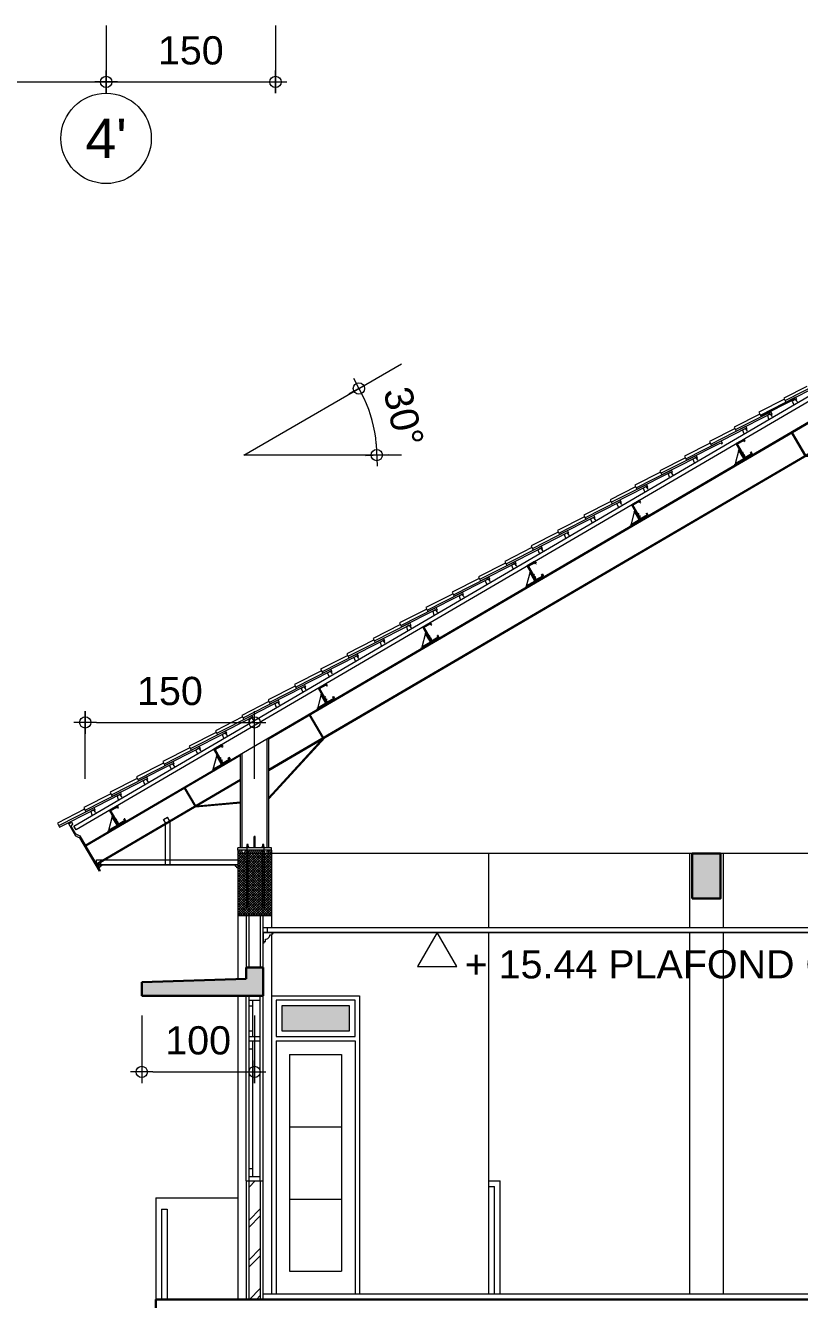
# Model space of a CAD drawing. Header units: millimetres. Extents: x -11 to 1625, y -267 to 180.
# Drawn here: x 1190.22 to 1197.08, y 136.85 to 148.13 of the extents above; entities that cross this region are included whole.
import ezdxf
from ezdxf.enums import TextEntityAlignment as Align

# ---------------------------------------------------------------- set-up
doc = ezdxf.new("R2010")
doc.units = ezdxf.units.MM
doc.layers.add('03-GRS', color=3, linetype='Continuous')
for name, color, linetype, lineweight in [('ars', 11, 'Continuous', 5), ('atap', 7, 'Continuous', 20), ('balok', 111, 'Continuous', 35), ('blk', 1, 'Continuous', 30), ('GEN', 11, 'Continuous', 5), ('kap', 71, 'Continuous', 15), ('kus', 63, 'Continuous', 15), ('lan', 7, 'Continuous', 15), ('not', 7, 'Continuous', 20), ('pla', 213, 'Continuous', 15), ('sol kaca', 9, 'Continuous', 0), ('sol kol', 8, 'Continuous', 0), ('tem', 5, 'Continuous', 20), ('u', 6, 'Continuous', 20)]:
    doc.layers.add(name, color=color, linetype=linetype, lineweight=lineweight)
doc.styles.add('S', font='SIMPLEX', dxfattribs={"width": 1.1})
doc.styles.get("Standard").update_dxf_attribs({"font": 'ARIALUNI.TTF'})
doc.dimstyles.new('SK100', dxfattribs={"dimtxt": 0.25, "dimasz": 0.1, "dimexe": 0.1, "dimexo": 0, "dimgap": 0.15, "dimtad": 1, "dimdec": 0, "dimlfac": 100, "dimzin": 12, "dimdsep": 46, "dimtxsty": 'Standard', "dimblk": 'BULAT', "dimcen": 0.1, "dimclrd": 256, "dimclre": 256, "dimclrt": 256, "dimadec": 0, "dimazin": 3, "dimtfac": 1, "dimtdec": 0, "dimtofl": 0, "dimtmove": 0, "dimatfit": 3, "dimldrblk": 'BULAT', "dimfxl": 0, "dimtolj": 1, "dimtzin": 0, "dimlwd": -1, "dimlwe": -1, "dimarcsym": 0})

# ---------------------------------------------------------------- blocks, each defined once
blk = doc.blocks.new('BULAT')
for p, q in [((-1, 0), (1, 0)), ((0, -1), (0, 1))]:
    blk.add_line(p, q)
blk.add_circle((0, 0), 0.5)
blk = doc.blocks.new('*D1527')
at = {"layer": 'Defpoints', "color": 0, "ltscale": 0.15}
for p in [(1192.252, 141.957), (1190.752, 141.457), (1192.252, 141.457)]:
    blk.add_point(p, dxfattribs=at)
at = {"layer": 'u', "ltscale": 0.15}
for p, q in [((1190.752, 141.457), (1190.752, 142.057)), ((1192.252, 141.457), (1192.252, 142.057)), ((1190.852, 141.957), (1192.152, 141.957))]:
    blk.add_line(p, q, dxfattribs=at)
at = {"layer": 'u', "ltscale": 0.15, "xscale": 0.1, "yscale": 0.1, "zscale": 0.1, "rotation": 180}
blk.add_blockref('BULAT', (1190.752, 141.957), dxfattribs=at)
at = {"layer": 'u', "ltscale": 0.15, "xscale": 0.1, "yscale": 0.1, "zscale": 0.1}
blk.add_blockref('BULAT', (1192.252, 141.957), dxfattribs=at)
at = {"layer": 'u', "ltscale": 0.15, "insert": (1191.502, 142.234), "char_height": 0.25, "attachment_point": 5}
blk.add_mtext('\\A1;150', dxfattribs=at)
blk = doc.blocks.new('*D1528')
at = {"layer": 'Defpoints', "color": 0, "ltscale": 0.15}
for p in [(1191.252, 139.362), (1192.252, 139.362), (1192.252, 138.862)]:
    blk.add_point(p, dxfattribs=at)
at = {"layer": 'u', "ltscale": 0.15}
for p, q in [((1191.252, 139.362), (1191.252, 138.762)), ((1192.252, 139.362), (1192.252, 138.762)), ((1191.352, 138.862), (1192.152, 138.862))]:
    blk.add_line(p, q, dxfattribs=at)
at = {"layer": 'u', "ltscale": 0.15, "xscale": 0.1, "yscale": 0.1, "zscale": 0.1, "rotation": 180}
blk.add_blockref('BULAT', (1191.252, 138.862), dxfattribs=at)
at = {"layer": 'u', "ltscale": 0.15, "xscale": 0.1, "yscale": 0.1, "zscale": 0.1}
blk.add_blockref('BULAT', (1192.252, 138.862), dxfattribs=at)
at = {"layer": 'u', "ltscale": 0.15, "insert": (1191.752, 139.14), "char_height": 0.25, "attachment_point": 5}
blk.add_mtext('\\A1;100', dxfattribs=at)
blk = doc.blocks.new('*D1503')
at = {"layer": 'Defpoints', "color": 0, "ltscale": 0.15}
for p in [(1188.737, 148.129), (1190.937, 148.129), (1190.937, 147.629)]:
    blk.add_point(p, dxfattribs=at)
at = {"layer": 'u', "ltscale": 0.15}
for p, q in [((1188.737, 148.129), (1188.737, 147.529)), ((1190.937, 148.129), (1190.937, 147.529)), ((1188.837, 147.629), (1190.837, 147.629))]:
    blk.add_line(p, q, dxfattribs=at)
at = {"layer": 'u', "ltscale": 0.15, "xscale": 0.1, "yscale": 0.1, "zscale": 0.1, "rotation": 180}
blk.add_blockref('BULAT', (1188.737, 147.629), dxfattribs=at)
at = {"layer": 'u', "ltscale": 0.15, "xscale": 0.1, "yscale": 0.1, "zscale": 0.1}
blk.add_blockref('BULAT', (1190.937, 147.629), dxfattribs=at)
at = {"layer": 'u', "ltscale": 0.15, "insert": (1189.837, 147.907), "char_height": 0.25, "attachment_point": 5}
blk.add_mtext('\\A1;220', dxfattribs=at)
blk = doc.blocks.new('NAV')
blk.add_circle((0, -0.4), 0.4)
at = {"style": 'S', "width": 0.75, "flags": 4}
blk.add_attdef('AV', text='', height=0.3, dxfattribs=at).set_placement((0, -0.4), align=Align.MIDDLE)
blk = doc.blocks.new('PEILA')
blk.add_lwpolyline([(-0.188, -0.325), (0.188, -0.325), (0, 0)], close=True)
at = {"style": 'S', "width": 1.1, "flags": 4}
blk.add_attdef('CAT', (0.265, -0.289), '', height=0.2, dxfattribs=at)
blk = doc.blocks.new('*D1531')
at = {"layer": 'Defpoints', "color": 0}
for p in [(1193.554, 145.132), (1193.263, 144.728), (1192.156, 144.325), (1192.156, 144.325), (1193.554, 144.325)]:
    blk.add_point(p, dxfattribs=at)
at = {"layer": 'u'}
blk.add_arc((1192.156, 144.325), 1.178, 4.8668, 25.1332, dxfattribs=at)
at = {"layer": 'u', "xscale": 0.1, "yscale": 0.1, "zscale": 0.1}
for p, rotation in [((1193.176, 144.914), 117.5665893708475), ((1193.334, 144.325), 272.4334106291483)]:
    blk.add_blockref('BULAT', p, dxfattribs=dict(at, rotation=rotation))
at = {"layer": 'u', "insert": (1193.572, 144.664), "char_height": 0.25, "attachment_point": 5, "rotation": 283.4717}
blk.add_mtext('\\A1;30°', dxfattribs=at)
blk = doc.blocks.new('*D1488')
at = {"layer": 'Defpoints', "color": 0, "ltscale": 0.15}
for p in [(1190.937, 148.129), (1192.437, 148.129), (1192.437, 147.629)]:
    blk.add_point(p, dxfattribs=at)
at = {"layer": 'u', "ltscale": 0.15}
for p, q in [((1190.937, 148.129), (1190.937, 147.529)), ((1192.437, 148.129), (1192.437, 147.529)), ((1191.037, 147.629), (1192.337, 147.629))]:
    blk.add_line(p, q, dxfattribs=at)
at = {"layer": 'u', "ltscale": 0.15, "xscale": 0.1, "yscale": 0.1, "zscale": 0.1, "rotation": 180}
blk.add_blockref('BULAT', (1190.937, 147.629), dxfattribs=at)
at = {"layer": 'u', "ltscale": 0.15, "xscale": 0.1, "yscale": 0.1, "zscale": 0.1}
blk.add_blockref('BULAT', (1192.437, 147.629), dxfattribs=at)
at = {"layer": 'u', "ltscale": 0.15, "insert": (1191.687, 147.907), "char_height": 0.25, "attachment_point": 5}
blk.add_mtext('\\A1;150', dxfattribs=at)
blk = doc.blocks.new('A$C58C93239')
at = {"layer": '03-GRS'}
for p, q in [((-662, 1348), (-12, 1721)), ((-662, 1348), (-12, 1721)), ((83, 46), (-662, 1348)), ((83, 46), (-662, 1348)), ((-619, 1336), (-23, 1677)), ((-619, 1336), (-23, 1677)), ((94, 90), (-619, 1336)), ((94, 90), (-619, 1336)), ((60, 1531), (-23, 1677)), ((60, 1531), (-23, 1677)), ((88, 1547), (-12, 1721)), ((88, 1547), (-12, 1721)), ((60, 1531), (88, 1547)), ((60, 1531), (88, 1547)), ((-444, 805), (-374, 845)), ((-444, 805), (-374, 845)), ((3, 24), (-444, 805)), ((3, 24), (-444, 805)), ((-267, 399), (-74, 510)), ((-267, 399), (-74, 510)), ((83, 46), (734, 419)), ((83, 46), (734, 419)), ((122, -23), (83, 46)), ((122, -23), (83, 46)), ((94, 90), (690, 431)), ((94, 90), (690, 431)), ((606, 577), (634, 593)), ((606, 577), (634, 593)), ((690, 431), (606, 577)), ((690, 431), (606, 577)), ((734, 419), (634, 593)), ((734, 419), (634, 593)), ((-785, -450), (-4, -3)), ((-785, -450), (-4, -3)), ((-746, -520), (-785, -450)), ((-746, -520), (-785, -450)), ((-746, -520), (122, -23)), ((-746, -520), (122, -23))]:
    blk.add_line(p, q, dxfattribs=at)
blk.add_ellipse((-14, 14), major_axis=(-14.1, 14.1), ratio=1, start_param=2.8759802, end_param=4.4467765, dxfattribs=at)
blk.add_ellipse((-14, 14), major_axis=(-14.1, 14.1), ratio=1, start_param=2.8759802, end_param=4.4467765, dxfattribs=at)
at = {"layer": 'atap', "color": 2}
for p, q in [((-444, 805), (-785, -450)), ((-327, 503), (-133, 614)), ((-327, 503), (-267, 399)), ((-267, 399), (-74, 510)), ((-208, 295), (-14, 406)), ((-208, 295), (-14, 406)), ((-208, 295), (-148, 191)), ((-148, 191), (46, 302)), ((-133, 614), (-74, 510)), ((-14, 406), (46, 302))]:
    blk.add_line(p, q, dxfattribs=at)
blk = doc.blocks.new('GORDING 150')
at = {"layer": 'balok', "color": 1, "ltscale": 0.5, "xscale": 0.09999999997671699, "yscale": 0.09999999997671699, "zscale": 0.09999999997671699}
blk.add_blockref('A$C58C93239', (13, -48), dxfattribs=at)
blk = doc.blocks.new('atap j1')
h = blk.add_hatch()
h.set_pattern_fill('ANSI31', color=256, scale=0.1, style=0)
h.set_pattern_definition([(45, (-495.2252, 73.101791), (-0.00883883476, 0.00883883476), [])])
h.paths.add_polyline_path([(0.094, 0.03), (-0.094, 0.03), (-0.094, 0), (0.094, 0)])
h.paths.add_polyline_path([(-0.15, 0.03), (-0.15, 0), (-0.106, 0), (-0.106, 0.03)])
h.paths.add_polyline_path([(0.15, 0), (0.15, 0.03), (0.106, 0.03), (0.106, 0)])
at = {"ltscale": 0.01}
h = blk.add_hatch(dxfattribs=at)
h.set_pattern_fill('ANSI37,_O', color=256, scale=0.005)
h.set_pattern_definition([(45, (-2086.444063, -373.029129), (-0.01122532015, 0.01122532015), []), (135, (-2086.444063, -373.029129), (-0.01122532015, -0.01122532015), [])])
h.paths.add_polyline_path([(-0.15, -0.55), (0.15, -0.55), (0.15, 0), (-0.15, 0)])
at = {"ltscale": 10}
for p, q in [((5.375, 4.095), (-1.5, 0.072)), ((5.375, 4.085), (0.125, 1.013)), ((5.375, 3.536), (5.375, 4.115)), ((5.625, 4.115), (5.375, 4.115)), ((5.375, 3.536), (5.375, 4.115)), ((5.375, 4.115), (5.625, 4.115)), ((5.384, 3.536), (5.384, 4.115)), ((5.384, 3.536), (5.384, 4.115)), ((5.616, 3.536), (5.616, 4.115)), ((5.616, 3.536), (5.616, 4.115)), ((5.625, 3.536), (5.625, 4.115)), ((5.625, 3.536), (5.625, 4.115)), ((5.375, 3.816), (0.125, 0.744)), ((5.375, 3.806), (0.125, 0.733)), ((5.375, 3.556), (4.875, 3.513)), ((5.374, 3.565), (4.893, 3.524)), ((5.625, 3.536), (5.375, 3.536)), ((5.375, 3.536), (5.625, 3.536)), ((0.125, 0.483), (0.625, 1.026)), ((0.125, 0.05), (0.125, 1.023)), ((0.11, 0.05), (0.11, 1.014)), ((0.125, 0.497), (0.598, 1.011)), ((-0.125, 0.868), (-1.496, 0.065)), ((-0.125, 0.05), (-0.125, 0.877)), ((-0.11, 0.05), (-0.11, 0.886)), ((-0.125, 0.654), (-1.403, -0.094)), ((-0.125, 0.645), (-1.399, -0.1)), ((-0.125, 0.453), (-0.509, 0.42)), ((-0.125, 0.445), (-0.525, 0.411)), ((-1.5, 0.072), (-1.399, -0.1))]:
    blk.add_line(p, q, dxfattribs=at)
at = {"ltscale": 5}
for p, q in [((4.881, 3.527), (4.764, 3.727)), ((4.874, 3.523), (4.757, 3.723)), ((0.603, 1.024), (0.486, 1.224)), ((0.61, 1.028), (0.493, 1.228)), ((-0.528, 0.419), (-0.621, 0.577)), ((-0.521, 0.423), (-0.614, 0.582))]:
    blk.add_line(p, q, dxfattribs=at)
at = {"color": 0, "linetype": 'Continuous'}
for p, q in [((0.005, 0.15), (-0.005, 0.15)), ((-0.005, 0.05), (-0.005, 0.15)), ((0.005, 0.05), (0.005, 0.15))]:
    blk.add_line(p, q, dxfattribs=at)
for p, q in [((0.15, 0.05), (-0.15, 0.05)), ((-0.15, 0.03), (-0.15, 0.05)), ((0.15, 0.03), (-0.15, 0.03)), ((0.15, 0), (-0.15, 0)), ((-0.056, 0.078), (-0.068, 0.077)), ((-0.057, 0.077), (-0.068, 0.076)), ((-0.056, 0.076), (-0.068, 0.075)), ((-0.057, 0.075), (-0.068, 0.074)), ((-0.068, 0.073), (-0.057, 0.074)), ((-0.068, 0.074), (-0.056, 0.074)), ((-0.068, 0.072), (-0.056, 0.073)), ((-0.068, 0.071), (-0.057, 0.072)), ((-0.068, 0.071), (-0.056, 0.071)), ((-0.068, 0.069), (-0.056, 0.07)), ((-0.068, 0.07), (-0.057, 0.07)), ((-0.068, 0.068), (-0.057, 0.069)), ((-0.068, 0.067), (-0.056, 0.068)), ((-0.068, 0.067), (-0.057, 0.067)), ((-0.068, 0.065), (-0.057, 0.066)), ((-0.068, 0.066), (-0.056, 0.066)), ((-0.068, 0.064), (-0.056, 0.065)), ((-0.068, 0.063), (-0.057, 0.064)), ((-0.068, 0.063), (-0.056, 0.063)), ((-0.068, 0.061), (-0.056, 0.062)), ((-0.068, 0.062), (-0.057, 0.062)), ((-0.068, 0.06), (-0.057, 0.061)), ((-0.068, 0.059), (-0.056, 0.06)), ((-0.068, 0.059), (-0.057, 0.059)), ((-0.068, 0.058), (-0.056, 0.058)), ((0.081, 0.078), (0.069, 0.077)), ((0.081, 0.076), (0.069, 0.075)), ((0.069, 0.074), (0.081, 0.074)), ((0.069, 0.072), (0.081, 0.073)), ((0.069, 0.071), (0.081, 0.071)), ((0.069, 0.069), (0.081, 0.07)), ((0.069, 0.067), (0.081, 0.068)), ((0.069, 0.066), (0.081, 0.066)), ((0.069, 0.064), (0.081, 0.065)), ((0.069, 0.063), (0.081, 0.063)), ((0.069, 0.061), (0.081, 0.062)), ((0.069, 0.059), (0.081, 0.06)), ((0.069, 0.058), (0.081, 0.058)), ((0.08, 0.077), (0.07, 0.076)), ((0.08, 0.075), (0.07, 0.074)), ((0.07, 0.073), (0.08, 0.074)), ((0.07, 0.071), (0.08, 0.072)), ((0.07, 0.07), (0.08, 0.07)), ((0.07, 0.068), (0.08, 0.069)), ((0.07, 0.067), (0.08, 0.067)), ((0.07, 0.065), (0.08, 0.066)), ((0.07, 0.063), (0.08, 0.064)), ((0.07, 0.062), (0.08, 0.062)), ((0.07, 0.06), (0.08, 0.061)), ((0.07, 0.059), (0.08, 0.059)), ((0.15, 0.03), (0.15, 0.05))]:
    blk.add_line(p, q)
at = {"color": 8}
for p, q in [((-0.15, 0.03), (-0.15, 0)), ((0.15, 0.03), (0.15, 0))]:
    blk.add_line(p, q, dxfattribs=at)
for points in [[(-0.15, -0.55), (0.15, -0.55), (0.15, 0), (-0.15, 0)], [(-0.076, 0.05), (-0.076, 0.052), (-0.048, 0.052), (-0.048, 0.05)], [(-0.067, 0.057), (-0.071, 0.058), (-0.072, 0.057), (-0.072, 0.052), (-0.071, 0.052), (-0.067, 0.052)], [(-0.072, 0.058), (-0.072, 0.052), (-0.052, 0.052), (-0.052, 0.058)], [(-0.06, 0.058), (-0.062, 0.058), (-0.065, 0.058), (-0.067, 0.057), (-0.067, 0.052), (-0.065, 0.052), (-0.062, 0.052), (-0.06, 0.052), (-0.057, 0.052), (-0.057, 0.057)], [(-0.057, 0.057), (-0.054, 0.058), (-0.052, 0.057), (-0.052, 0.052), (-0.054, 0.052), (-0.057, 0.052)], [(0.061, 0.05), (0.061, 0.052), (0.089, 0.052), (0.089, 0.05)], [(0.07, 0.057), (0.066, 0.058), (0.065, 0.057), (0.065, 0.052), (0.066, 0.052), (0.07, 0.052)], [(0.085, 0.058), (0.085, 0.052), (0.065, 0.052), (0.065, 0.058)], [(0.073, 0.058), (0.075, 0.058), (0.078, 0.058), (0.08, 0.057), (0.08, 0.052), (0.078, 0.052), (0.075, 0.052), (0.073, 0.052), (0.07, 0.052), (0.07, 0.057)], [(0.08, 0.057), (0.084, 0.058), (0.085, 0.057), (0.085, 0.052), (0.084, 0.052), (0.08, 0.052)]]:
    blk.add_lwpolyline(points, close=True)
for points in [[(-0.057, 0.058), (-0.056, 0.058), (-0.057, 0.059), (-0.056, 0.06), (-0.057, 0.061), (-0.056, 0.062), (-0.057, 0.062), (-0.056, 0.063), (-0.057, 0.064), (-0.056, 0.065), (-0.057, 0.066), (-0.056, 0.066), (-0.057, 0.067), (-0.056, 0.068), (-0.057, 0.069), (-0.056, 0.07), (-0.057, 0.07), (-0.056, 0.071), (-0.057, 0.072), (-0.056, 0.073), (-0.057, 0.074), (-0.056, 0.074), (-0.057, 0.075), (-0.056, 0.076), (-0.057, 0.077), (-0.056, 0.078), (-0.068, 0.078), (-0.068, 0.077), (-0.068, 0.076), (-0.068, 0.075), (-0.068, 0.074), (-0.068, 0.074), (-0.068, 0.073), (-0.068, 0.072), (-0.068, 0.071), (-0.068, 0.071), (-0.068, 0.07), (-0.068, 0.069), (-0.068, 0.068), (-0.068, 0.067), (-0.068, 0.067), (-0.068, 0.066), (-0.068, 0.065), (-0.068, 0.064), (-0.068, 0.063), (-0.068, 0.063), (-0.068, 0.062), (-0.068, 0.061), (-0.068, 0.06), (-0.068, 0.059), (-0.068, 0.059), (-0.068, 0.058), (-0.068, 0.058)], [(-0.068, 0.058), (-0.068, -0.485)], [(-0.056, 0.05), (-0.056, 0.058)], [(-0.056, -0.485), (-0.056, 0.03)], [(0.08, 0.058), (0.081, 0.058), (0.08, 0.059), (0.081, 0.06), (0.08, 0.061), (0.081, 0.062), (0.08, 0.062), (0.081, 0.063), (0.08, 0.064), (0.081, 0.065), (0.08, 0.066), (0.081, 0.066), (0.08, 0.067), (0.081, 0.068), (0.08, 0.069), (0.081, 0.07), (0.08, 0.07), (0.081, 0.071), (0.08, 0.072), (0.081, 0.073), (0.08, 0.074), (0.081, 0.074), (0.08, 0.075), (0.081, 0.076), (0.08, 0.077), (0.081, 0.078), (0.07, 0.078), (0.069, 0.077), (0.07, 0.076), (0.069, 0.075), (0.07, 0.074), (0.069, 0.074), (0.07, 0.073), (0.069, 0.072), (0.07, 0.071), (0.069, 0.071), (0.07, 0.07), (0.069, 0.069), (0.07, 0.068), (0.069, 0.067), (0.07, 0.067), (0.069, 0.066), (0.07, 0.065), (0.069, 0.064), (0.07, 0.063), (0.069, 0.063), (0.07, 0.062), (0.069, 0.061), (0.07, 0.06), (0.069, 0.059), (0.07, 0.059), (0.069, 0.058), (0.069, 0.058)], [(0.069, 0.05), (0.069, 0.058)], [(0.069, -0.485), (0.069, 0.03)], [(0.081, 0.058), (0.081, -0.485)]]:
    blk.add_lwpolyline(points)
at = {"linetype": 'Continuous', "ltscale": 5, "xscale": 0.001, "yscale": 0.001, "zscale": 0.001, "rotation": 0.2184740067863285}
for p in [(5.246, 4.085), (4.321, 3.543), (3.396, 3.002), (2.471, 2.461), (1.546, 1.919), (0.621, 1.378), (-0.304, 0.837), (-1.229, 0.296)]:
    blk.add_blockref('GORDING 150', p, dxfattribs=at)

msp = doc.modelspace()

# ---------------------------------------------------------------- hatches: boundary and pattern name
at = {"layer": 'ars'}
h = msp.add_hatch(dxfattribs=at)
h.set_pattern_fill('TEMBOK', color=256, scale=0.25)
h.set_pattern_definition([(45, (1178.25657, 87.5425), (-0.1767767, 0.1767767), []), (45, (1178.31907, 87.5425), (-0.1767767, 0.1767767), [])])
h.paths.add_polyline_path([(1192.2023474, 136.8465704), (1192.2023474, 137.8965704), (1192.3023474, 137.8965704), (1192.3023474, 136.8465704)])
at = {"layer": 'sol kaca'}
h = msp.add_hatch(color=256, dxfattribs=at)
h.dxf.hatch_style = 1
h.paths.add_polyline_path([(1193.0923474, 139.4465704), (1192.4923474, 139.4465704), (1192.4923474, 139.2265704), (1193.0923474, 139.2265704)])
at = {"layer": 'sol kol'}
h = msp.add_hatch(color=256, dxfattribs=at)
h.dxf.hatch_style = 1
h.paths.add_polyline_path([(1196.1273474, 140.3965704), (1196.3773474, 140.3965704), (1196.3773474, 140.7965704), (1196.1273474, 140.7965704)])
h = msp.add_hatch(color=256, dxfattribs=at)
h.dxf.hatch_style = 1
h.paths.add_polyline_path([(1192.3273474, 139.7865704), (1192.1773474, 139.7865704), (1192.1773474, 139.6865704), (1191.2523474, 139.6565704), (1191.2523474, 139.5365704), (1192.3273474, 139.5365704)])

# ---------------------------------------------------------------- linework, layer by layer
at = {"layer": 'ars'}
for p, q in [((1190.8533603, 140.696152), (1192.1023474, 140.696152)), ((1192.3273474, 140.0965704), (1203.2023474, 140.0965704)), ((1194.3273474, 137.8965704), (1194.4273474, 137.8965704)), ((1194.4273474, 136.8965704), (1194.4273474, 137.8965704)), ((1194.3273474, 137.8465704), (1194.3773474, 137.8465704)), ((1194.3773474, 136.8965704), (1194.3773474, 137.8465704))]:
    msp.add_line(p, q, dxfattribs=at)
for points in [[(1197.0589249, 144.7946898), (1197.0394586, 144.8180578), (1197.0135655, 144.8029071), (1197.0244007, 144.7744888)], [(1196.8388768, 144.6659338), (1196.8194105, 144.6893018), (1196.7935173, 144.674151), (1196.8043526, 144.6457328)], [(1196.6188287, 144.5371778), (1196.5993624, 144.5605458), (1196.5734692, 144.545395), (1196.5843045, 144.5169767)], [(1196.1787324, 144.2796657), (1196.1592661, 144.3030337), (1196.133373, 144.2878829), (1196.1442082, 144.2594647)], [(1195.9586843, 144.1509097), (1195.939218, 144.1742777), (1195.9133249, 144.1591269), (1195.9241601, 144.1307086)], [(1195.7386362, 144.0221536), (1195.7191699, 144.0455216), (1195.6932768, 144.0303709), (1195.704112, 144.0019526)], [(1195.5056415, 143.8858222), (1195.4861752, 143.9091902), (1195.4602821, 143.8940394), (1195.4711173, 143.8656212)], [(1195.2726468, 143.7494908), (1195.2531806, 143.7728588), (1195.2272874, 143.757708), (1195.2381227, 143.7292898)], [(1195.0396522, 143.6131594), (1195.0201859, 143.6365274), (1194.9942927, 143.6213766), (1195.005128, 143.5929583)], [(1194.8066575, 143.476828), (1194.7871912, 143.500196), (1194.7612981, 143.4850452), (1194.7721333, 143.4566269)], [(1194.5736628, 143.3404965), (1194.5541965, 143.3638645), (1194.5283034, 143.3487138), (1194.5391386, 143.3202955)], [(1194.3406681, 143.2041651), (1194.3212018, 143.2275331), (1194.2953087, 143.2123824), (1194.3061439, 143.1839641)], [(1194.1076734, 143.0678337), (1194.0882072, 143.0912017), (1194.062314, 143.0760509), (1194.0731493, 143.0476327)], [(1193.8746788, 142.9315023), (1193.8552125, 142.9548703), (1193.8293193, 142.9397195), (1193.8401546, 142.9113013)], [(1193.6416841, 142.7951709), (1193.6222178, 142.8185389), (1193.5963247, 142.8033881), (1193.6071599, 142.7749698)], [(1193.4086894, 142.6588394), (1193.3892231, 142.6822075), (1193.36333, 142.6670567), (1193.3741652, 142.6386384)], [(1193.1756947, 142.522508), (1193.1562284, 142.545876), (1193.1303353, 142.5307253), (1193.1411705, 142.502307)], [(1192.9427, 142.3861766), (1192.9232337, 142.4095446), (1192.8973406, 142.3943939), (1192.9081759, 142.3659756)], [(1192.7097054, 142.2498452), (1192.6902391, 142.2732132), (1192.6643459, 142.2580624), (1192.6751812, 142.2296442)], [(1192.4767107, 142.1135138), (1192.4572444, 142.1368818), (1192.4313513, 142.121731), (1192.4421865, 142.0933128)], [(1192.243716, 141.9771824), (1192.2242497, 142.0005504), (1192.1983566, 141.9853996), (1192.2091918, 141.9569813)], [(1192.0107213, 141.8408509), (1191.991255, 141.864219), (1191.9653619, 141.8490682), (1191.9761971, 141.8206499)], [(1191.7777266, 141.7045195), (1191.7582603, 141.7278875), (1191.7323672, 141.7127368), (1191.7432025, 141.6843185)], [(1191.544732, 141.5681881), (1191.5252657, 141.5915561), (1191.4993725, 141.5764054), (1191.5102078, 141.5479871)], [(1191.3117373, 141.4318567), (1191.292271, 141.4552247), (1191.2663779, 141.4400739), (1191.2772131, 141.4116557)], [(1191.0787426, 141.2955253), (1191.0592763, 141.3188933), (1191.0333832, 141.3037425), (1191.0442184, 141.2753243)], [(1190.8457479, 141.1591939), (1190.8262816, 141.1825619), (1190.8003885, 141.1674111), (1190.8112237, 141.1389928)], [(1192.3023474, 140.2465704), (1192.3023474, 139.7865704), (1192.2023474, 139.7865704), (1192.2023474, 140.2465704)]]:
    msp.add_lwpolyline(points, dxfattribs=at)
msp.add_lwpolyline([(1190.8788368, 140.6384111), (1190.7046696, 140.9359, -0.4142135624), (1190.6978289, 140.9376904, -0.296440068), (1190.6765081, 140.9483871), (1190.6721925, 140.945862), (1190.6696674, 140.9501775), (1190.6065392, 141.0580656), (1190.6324324, 141.0732163), (1190.6389335, 141.0561654), (1190.6234804, 141.0390131), (1190.6621343, 140.9729524), (1190.7031359, 140.9523817), (1190.885032, 140.6420409)], format="xyb", close=True, dxfattribs=at)
msp.add_lwpolyline([(1192.2023474, 136.8465704), (1192.2023474, 137.8965704), (1192.3023474, 137.8965704), (1192.3023474, 136.8465704)], close=True, dxfattribs=at)
at = {"layer": 'blk'}
for p, q in [((1191.2523474, 139.6565704), (1192.1773474, 139.6865704)), ((1192.3273474, 139.7865704), (1192.1773474, 139.7865704)), ((1192.1773474, 139.7865704), (1192.1773474, 139.6865704)), ((1192.3273474, 139.5365704), (1192.3273474, 139.7865704)), ((1191.2523474, 139.6565704), (1191.2523474, 139.5365704)), ((1191.2523474, 139.5365704), (1192.3273474, 139.5365704)), ((1191.3773474, 136.8465704), (1207.1273474, 136.8465704)), ((1191.3773474, 136.8465704), (1191.3773474, 136.7265704))]:
    msp.add_line(p, q, dxfattribs=at)
msp.add_lwpolyline([(1196.1273474, 140.3965704), (1196.3773474, 140.3965704), (1196.3773474, 140.7965704), (1196.1273474, 140.7965704)], close=True, dxfattribs=at)
at = {"layer": 'GEN', "color": 11}
for p, q in [((1196.95145, 144.8074473), (1197.2635129, 144.96593)), ((1196.7314019, 144.6786913), (1197.0434647, 144.837174)), ((1196.5113537, 144.5499353), (1196.8234166, 144.708418)), ((1196.2913056, 144.4211792), (1196.6033685, 144.5796619)), ((1196.0712575, 144.2924232), (1196.3833204, 144.4509059)), ((1195.8512094, 144.1636672), (1196.1632723, 144.3221499)), ((1195.6311613, 144.0349111), (1195.9432242, 144.1933938)), ((1195.4111132, 143.9061551), (1195.7231761, 144.0646378)), ((1195.1781185, 143.7698237), (1195.4901814, 143.9283064)), ((1194.9451238, 143.6334923), (1195.2571867, 143.7919749)), ((1194.7121291, 143.4971608), (1195.024192, 143.6556435)), ((1194.4791345, 143.3608294), (1194.7911973, 143.5193121)), ((1194.2461398, 143.224498), (1194.5582027, 143.3829807)), ((1194.0131451, 143.0881666), (1194.325208, 143.2466493)), ((1193.7801504, 142.9518352), (1194.0922133, 143.1103179)), ((1193.5471557, 142.8155038), (1193.8592186, 142.9739864)), ((1193.3141611, 142.6791723), (1193.6262239, 142.837655)), ((1193.0811664, 142.5428409), (1193.3932293, 142.7013236)), ((1192.8481717, 142.4065095), (1193.1602346, 142.5649922)), ((1192.615177, 142.2701781), (1192.9272399, 142.4286608)), ((1192.3821823, 142.1338467), (1192.6942452, 142.2923294)), ((1192.1491877, 141.9975153), (1192.4612505, 142.1559979)), ((1191.916193, 141.8611838), (1192.2282559, 142.0196665)), ((1191.6831983, 141.7248524), (1191.9952612, 141.8833351)), ((1191.4502036, 141.588521), (1191.7622665, 141.7470037)), ((1191.2172089, 141.4521896), (1191.5292718, 141.6106723)), ((1190.9842143, 141.3158582), (1191.2962771, 141.4743409)), ((1190.7509106, 141.1800547), (1191.0629735, 141.3385374)), ((1190.5178496, 141.0438368), (1190.8299124, 141.2023195))]:
    msp.add_line(p, q, dxfattribs=at)
for points in [[(1197.1418763, 144.9321955), (1196.9401298, 144.8297375), (1196.9582421, 144.7940732), (1197.2613889, 144.9480278), (1197.265917, 144.9391117), (1197.274833, 144.9436398), (1197.2635129, 144.96593)], [(1196.9461161, 144.8190632), (1196.7185372, 144.7051453), (1196.7364419, 144.6693763), (1197.0404785, 144.8215662), (1197.0449546, 144.812624), (1197.0538969, 144.8171001), (1197.0427065, 144.8394558)], [(1196.7269464, 144.6874643), (1196.5000336, 144.5722255), (1196.5181459, 144.5365611), (1196.8212927, 144.6905158), (1196.8258207, 144.6815997), (1196.8347368, 144.6861278), (1196.8234166, 144.708418)], [(1196.5068983, 144.5587083), (1196.2799854, 144.4434694), (1196.2980978, 144.4078051), (1196.6012445, 144.5617597), (1196.6057726, 144.5528436), (1196.6146887, 144.5573717), (1196.6033685, 144.5796619)], [(1196.2868502, 144.4299522), (1196.0599373, 144.3147134), (1196.0780496, 144.2790491), (1196.3811964, 144.4330037), (1196.3857245, 144.4240876), (1196.3946406, 144.4286157), (1196.3833204, 144.4509059)], [(1196.0668021, 144.3011962), (1195.8398892, 144.1859574), (1195.8580015, 144.150293), (1196.1611483, 144.3042477), (1196.1656764, 144.2953316), (1196.1745925, 144.2998596), (1196.1632723, 144.3221499)], [(1195.846754, 144.1724402), (1195.6198411, 144.0572013), (1195.6379534, 144.021537), (1195.9411002, 144.1754916), (1195.9456283, 144.1665755), (1195.9545444, 144.1711036), (1195.9432242, 144.1933938)], [(1195.6267059, 144.0436841), (1195.399793, 143.9284453), (1195.4179053, 143.892781), (1195.7210521, 144.0467356), (1195.7255802, 144.0378195), (1195.7344962, 144.0423476), (1195.7231761, 144.0646378)], [(1195.4070617, 143.9141328), (1195.1667983, 143.7921139), (1195.1849106, 143.7564496), (1195.4880574, 143.9104042), (1195.4925855, 143.9014881), (1195.5015016, 143.9060162), (1195.4901814, 143.9283064)], [(1195.174067, 143.7778014), (1194.9338036, 143.6557825), (1194.9519159, 143.6201181), (1195.2550627, 143.7740727), (1195.2595908, 143.7651567), (1195.2685069, 143.7696847), (1195.2571867, 143.7919749)], [(1194.9410723, 143.64147), (1194.7008089, 143.5194511), (1194.7189213, 143.4837867), (1195.022068, 143.6377413), (1195.0265961, 143.6288253), (1195.0355122, 143.6333533), (1195.024192, 143.6556435)], [(1194.7080776, 143.5051386), (1194.4678143, 143.3831196), (1194.4859266, 143.3474553), (1194.7890734, 143.5014099), (1194.7936014, 143.4924938), (1194.8025175, 143.4970219), (1194.7911973, 143.5193121)], [(1194.4750829, 143.3688072), (1194.2348196, 143.2467882), (1194.2529319, 143.2111239), (1194.5560787, 143.3650785), (1194.5606068, 143.3561624), (1194.5695228, 143.3606905), (1194.5582027, 143.3829807)], [(1194.2420883, 143.2324757), (1194.0018249, 143.1104568), (1194.0199372, 143.0747925), (1194.323084, 143.2287471), (1194.3276121, 143.219831), (1194.3365282, 143.2243591), (1194.325208, 143.2466493)], [(1194.0090936, 143.0961443), (1193.7688302, 142.9741254), (1193.7869425, 142.9384611), (1194.0900893, 143.0924157), (1194.0946174, 143.0834996), (1194.1035335, 143.0880277), (1194.0922133, 143.1103179)], [(1193.7760989, 142.9598129), (1193.5358355, 142.837794), (1193.5539479, 142.8021296), (1193.8570946, 142.9560842), (1193.8616227, 142.9471682), (1193.8705388, 142.9516962), (1193.8592186, 142.9739864)], [(1193.5431042, 142.8234815), (1193.3028409, 142.7014626), (1193.3209532, 142.6657982), (1193.6241, 142.8197528), (1193.628628, 142.8108367), (1193.6375441, 142.8153648), (1193.6262239, 142.837655)], [(1193.3101095, 142.6871501), (1193.0698462, 142.5651311), (1193.0879585, 142.5294668), (1193.3911053, 142.6834214), (1193.3956334, 142.6745053), (1193.4045494, 142.6790334), (1193.3932293, 142.7013236)], [(1193.0771149, 142.5508187), (1192.8368515, 142.4287997), (1192.8549638, 142.3931354), (1193.1581106, 142.54709), (1193.1626387, 142.5381739), (1193.1715548, 142.542702), (1193.1602346, 142.5649922)], [(1192.8441202, 142.4144872), (1192.6038568, 142.2924683), (1192.6219691, 142.256804), (1192.9251159, 142.4107586), (1192.929644, 142.4018425), (1192.9385601, 142.4063706), (1192.9272399, 142.4286608)], [(1192.6111255, 142.2781558), (1192.3708621, 142.1561369), (1192.3889745, 142.1204726), (1192.6921212, 142.2744272), (1192.6966493, 142.2655111), (1192.7055654, 142.2700392), (1192.6942452, 142.2923294)], [(1192.3781308, 142.1418244), (1192.1378675, 142.0198055), (1192.1559798, 141.9841411), (1192.4591266, 142.1380957), (1192.4636546, 142.1291797), (1192.4725707, 142.1337077), (1192.4612505, 142.1559979)], [(1192.1451361, 142.005493), (1191.9048728, 141.8834741), (1191.9229851, 141.8478097), (1192.2261319, 142.0017643), (1192.23066, 141.9928482), (1192.239576, 141.9973763), (1192.2282559, 142.0196665)], [(1191.9121415, 141.8691616), (1191.6718781, 141.7471426), (1191.6899904, 141.7114783), (1191.9931372, 141.8654329), (1191.9976653, 141.8565168), (1192.0065814, 141.8610449), (1191.9952612, 141.8833351)], [(1191.6791468, 141.7328302), (1191.4388834, 141.6108112), (1191.4569957, 141.5751469), (1191.7601425, 141.7291015), (1191.7646706, 141.7201854), (1191.7735867, 141.7247135), (1191.7622665, 141.7470037)], [(1191.4461521, 141.5964987), (1191.2058887, 141.4744798), (1191.2240011, 141.4388155), (1191.5271478, 141.5927701), (1191.5316759, 141.583854), (1191.540592, 141.5883821), (1191.5292718, 141.6106723)], [(1191.2131574, 141.4601673), (1190.9728941, 141.3381484), (1190.9910064, 141.3024841), (1191.2941532, 141.4564387), (1191.2986812, 141.4475226), (1191.3075973, 141.4520507), (1191.2962771, 141.4743409)], [(1190.9798608, 141.3243674), (1190.7395905, 141.2023449), (1190.7577028, 141.1666806), (1191.0608496, 141.3206352), (1191.0653776, 141.3117191), (1191.0742937, 141.3162472), (1191.0629735, 141.3385374)], [(1190.7467997, 141.1881495), (1190.5065294, 141.066127), (1190.5246417, 141.0304627), (1190.8277885, 141.1844173), (1190.8323166, 141.1755012), (1190.8412326, 141.1800293), (1190.8299124, 141.2023195)]]:
    msp.add_lwpolyline(points, dxfattribs=at)
at = {"layer": 'kap'}
for p, q in [((1191.4602945, 140.740152), (1191.4602945, 140.700152)), ((1191.5002945, 140.740152), (1191.5002945, 140.700152))]:
    msp.add_line(p, q, dxfattribs=at)
msp.add_lwpolyline([(1197.7438925, 145.1427834), (1190.6721559, 141.0049212), (1190.6519103, 141.0394194), (1197.7236915, 145.1773076)], dxfattribs=at)
at = {"layer": 'kus'}
for p, q in [((1192.1773474, 137.8965704), (1192.1773474, 139.5365704)), ((1192.2023474, 137.8965704), (1192.2023474, 139.5365704)), ((1192.2023474, 139.4965704), (1192.3023474, 139.4965704)), ((1192.2373474, 139.1765704), (1192.2373474, 139.4965704)), ((1192.3023474, 137.8965704), (1192.3023474, 139.5365704)), ((1192.3273474, 137.8965704), (1192.3273474, 139.5365704)), ((1192.4023474, 139.5365704), (1193.1823474, 139.5365704)), ((1193.1823474, 139.5365704), (1193.1823474, 136.8965704)), ((1192.2023474, 139.4465704), (1192.2373474, 139.4465704)), ((1192.2023474, 139.2265704), (1192.2373474, 139.2265704)), ((1192.2023474, 139.1765704), (1192.3023474, 139.1765704)), ((1192.2023474, 139.1365704), (1192.3023474, 139.1365704)), ((1192.2373474, 137.9365704), (1192.2373474, 139.1365704)), ((1192.4423474, 139.1365704), (1192.4423474, 136.8965704)), ((1192.4423474, 139.1365704), (1193.1423474, 139.1365704)), ((1193.1423474, 139.1365704), (1193.1423474, 136.8965704)), ((1192.2023474, 139.0665704), (1192.2373474, 139.0665704)), ((1192.5623474, 139.0165704), (1192.5623474, 137.0965704)), ((1192.5623474, 139.0165704), (1193.0223474, 139.0165704)), ((1193.0223474, 139.0165704), (1193.0223474, 137.0965704)), ((1192.5623474, 138.3765704), (1193.0223474, 138.3765704)), ((1192.2023474, 138.0065704), (1192.2373474, 138.0065704)), ((1192.2023474, 137.9365704), (1192.3023474, 137.9365704)), ((1192.5623474, 137.7365704), (1193.0223474, 137.7365704)), ((1192.5623474, 137.0965704), (1193.0223474, 137.0965704))]:
    msp.add_line(p, q, dxfattribs=at)
for points in [[(1192.4423474, 139.4965704), (1192.4423474, 139.1765704), (1193.1423474, 139.1765704), (1193.1423474, 139.4965704)], [(1192.4923474, 139.4465704), (1192.4923474, 139.2265704), (1193.0923474, 139.2265704), (1193.0923474, 139.4465704)]]:
    msp.add_lwpolyline(points, close=True, dxfattribs=at)
at = {"layer": 'lan'}
for p, q in [((1191.3773474, 137.7465704), (1191.3773474, 136.8465704)), ((1191.3773474, 137.7465704), (1192.1023474, 137.7465704)), ((1191.4273474, 137.6465704), (1191.4273474, 136.8465704)), ((1191.4273474, 137.6465704), (1191.4773474, 137.6465704)), ((1191.4773474, 137.6465704), (1191.4773474, 136.8465704)), ((1192.3273474, 136.8965704), (1206.2023474, 136.8965704))]:
    msp.add_line(p, q, dxfattribs=at)
for points in [[(1190.89759, 140.6894854), (1190.89759, 140.6928187), (1190.9009234, 140.6928187), (1190.9009234, 140.696152), (1190.8709234, 140.696152), (1190.8709234, 140.666152), (1190.8742567, 140.666152), (1190.8742567, 140.6694854), (1190.87759, 140.6694854), (1190.87759, 140.676152, 0.4142135624), (1190.8909234, 140.6894854)], [(1192.0756807, 140.6894854), (1192.0756807, 140.6928187), (1192.0723474, 140.6928187), (1192.0723474, 140.696152), (1192.1023474, 140.696152), (1192.1023474, 140.666152), (1192.099014, 140.666152), (1192.099014, 140.6694854), (1192.0956807, 140.6694854), (1192.0956807, 140.676152, -0.4142135624), (1192.0823474, 140.6894854)], [(1192.4073474, 140.0765704), (1192.4073474, 140.0865704), (1192.4173474, 140.0865704), (1192.4173474, 140.0965704), (1192.3273474, 140.0965704), (1192.3273474, 140.0065704), (1192.3373474, 140.0065704), (1192.3373474, 140.0165704), (1192.3473474, 140.0165704), (1192.3473474, 140.0365704, 0.4142135624), (1192.3873474, 140.0765704)]]:
    msp.add_lwpolyline(points, format="xyb", close=True, dxfattribs=at)
at = {"layer": 'pla'}
for p, q in [((1191.4457709, 141.0984428), (1191.4804119, 141.1184428)), ((1191.4657709, 141.0638017), (1191.4457709, 141.0984428)), ((1191.4602945, 141.0605969), (1191.4602945, 140.700152)), ((1191.5004119, 141.0838017), (1191.4804119, 141.1184428)), ((1191.5002945, 141.0840051), (1191.5002945, 140.700152)), ((1190.8510195, 140.740152), (1192.1023474, 140.740152)), ((1190.8510195, 140.700152), (1190.8510195, 140.740152)), ((1190.8510195, 140.700152), (1192.1023474, 140.700152)), ((1190.8910195, 140.700152), (1190.8910195, 140.740152)), ((1192.3273474, 140.1405704), (1206.1773474, 140.1405704)), ((1192.3673474, 140.1005704), (1192.3673474, 140.1405704)), ((1192.3273474, 140.1005704), (1203.2023474, 140.1005704))]:
    msp.add_line(p, q, dxfattribs=at)
at = {"layer": 'tem'}
for p, q in [((1192.1023474, 140.7965704), (1192.1023474, 140.1033356)), ((1206.4023474, 140.7965704), (1192.1023474, 140.7965704)), ((1192.4023474, 140.7965704), (1192.4023474, 140.1405704)), ((1194.3273474, 140.1405704), (1194.3273474, 140.7965704)), ((1196.1023474, 140.7965704), (1196.1023474, 140.1405704)), ((1196.4023474, 140.7965704), (1196.4023474, 140.1405704)), ((1192.1023474, 140.2465704), (1192.1023474, 139.684138)), ((1192.1773474, 140.2465704), (1192.1773474, 139.7865704)), ((1192.3273474, 139.7865704), (1192.3273474, 140.2465704)), ((1192.4023474, 140.0765704), (1192.4023474, 136.8965704)), ((1194.3273474, 136.8965704), (1194.3273474, 140.0965704)), ((1196.1023474, 140.0965704), (1196.1023474, 136.8965704)), ((1196.4023474, 140.0965704), (1196.4023474, 136.8965704)), ((1192.1023474, 139.5365704), (1192.1023474, 136.8465704)), ((1192.1773474, 137.8965704), (1192.1773474, 136.8465704)), ((1192.1773474, 137.8965704), (1192.3273474, 137.8965704)), ((1192.3273474, 136.8465704), (1192.3273474, 137.8965704))]:
    msp.add_line(p, q, dxfattribs=at)
at = {"layer": 'u'}
for p, q in [((1192.1562704, 144.3252159), (1193.5542942, 145.1323652)), ((1193.5542942, 144.3252159), (1192.1562704, 144.3252159))]:
    msp.add_line(p, q, dxfattribs=at)
msp.add_lwpolyline([(1190.7523474, 140.8687633), (1190.8533625, 140.6961483)], dxfattribs=at)

# ---------------------------------------------------------------- block references
at = {"layer": 'ars'}
msp.add_blockref('atap j1', (1192.2523474, 140.7965704), dxfattribs=at)
at = {"layer": 'not'}
ref = msp.add_blockref('NAV', (1190.9369536, 147.5289108), dxfattribs=at)
ref.add_attrib('AV', "4'", dxfattribs={"layer": '0', "height": 0.35, "flags": 4}).set_placement((1190.9369536, 147.1289108), align=Align.MIDDLE)
ref = msp.add_blockref('PEILA', (1193.8691948, 140.0965704), dxfattribs=dict(at, xscale=0.9237604307034012, yscale=0.9237604307034012, zscale=0.9237604307034012))
ref.add_attrib('CAT', '+ 15.44 PLAFOND GYPSUM T=9mm', (1194.1125402, 139.6900186), dxfattribs={"layer": '0', "height": 0.25, "flags": 4})

# ---------------------------------------------------------------- dimensions: what is measured, and where the dimension line sits
at = {"layer": 'u', "ltscale": 0.15}
for base, p1, p2, picture, middle in [((1190.9369536, 147.6289108), (1188.7369536, 148.1289108), (1190.9369536, 148.1289108), '*D1503', (1189.8369536, 147.6289108)), ((1192.4369536, 147.6289108), (1190.9369536, 148.1289108), (1192.4369536, 148.1289108), '*D1488', (1191.6869536, 147.6289108)), ((1192.2523474, 141.9565704), (1190.7523474, 141.4565704), (1192.2523474, 141.4565704), '*D1527', (1191.5023474, 141.9565704)), ((1192.2523474, 138.8624849), (1191.2523474, 139.3624849), (1192.2523474, 139.3624849), '*D1528', (1191.7523474, 138.8624849))]:
    dim = msp.add_linear_dim(base=base, p1=p1, p2=p2, dimstyle='SK100', dxfattribs=at)
    dim.commit()
    dim.dimension.update_dxf_attribs({"geometry": picture, "text_midpoint": middle, "dimtype": 160})
at = {"layer": 'u'}
dim = msp.add_angular_dim_2l(base=(1193.262878, 144.7279881), line1=((1193.5542942, 144.3252159), (1192.1562704, 144.3252159)), line2=((1192.1562704, 144.3252159), (1193.5542942, 145.1323652)), dimstyle='SK100', override={"dimfxlon": 1, "dimarcsym": 1}, dxfattribs=at)
dim.commit()
dim.dimension.update_dxf_attribs({"geometry": '*D1531', "text_midpoint": (1193.3014953, 144.5995616), "dimtype": 162})

doc.saveas('drawing.dxf')
